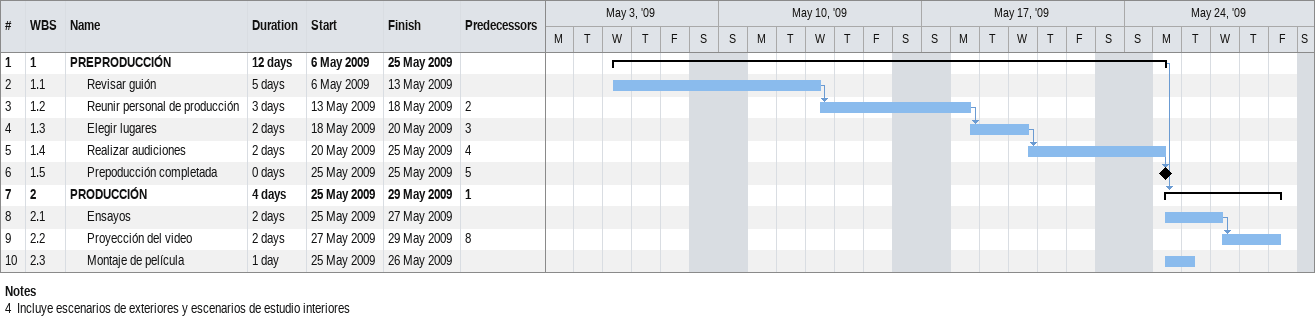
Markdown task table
| ID | WBS | Task | Duration | Start | Finish | Predecessors |
|---|---|---|---|---|---|---|
| 1 | 1 | **PREPRODUCCIÓN** | 12d | 2009-05-06 | 2009-05-25 |  |
| 2 | 1.1 | Revisar guión | 5d | 2009-05-06 | 2009-05-13 |  |
| 3 | 1.2 | Reunir personal de producción | 3d | 2009-05-13 | 2009-05-18 | 2 |
| 4 | 1.3 | Elegir lugares | 2d | 2009-05-18 | 2009-05-20 | 3 |
| 5 | 1.4 | Realizar audiciones | 2d | 2009-05-20 | 2009-05-25 | 4 |
| 6 | 1.5 | Prepoducción completada | 0d | 2009-05-25 | 2009-05-25 | 5 |
| 7 | 2 | **PRODUCCIÓN** | 4d | 2009-05-25 | 2009-05-29 | 1 |
| 8 | 2.1 | Ensayos | 2d | 2009-05-25 | 2009-05-27 |  |
| 9 | 2.2 | Proyección del video | 2d | 2009-05-27 | 2009-05-29 | 8 |
| 10 | 2.3 | Montaje de película | 1d | 2009-05-25 | 2009-05-26 |  |

Notes
- 4: Incluye escenarios de exteriores y escenarios de estudio interiores
